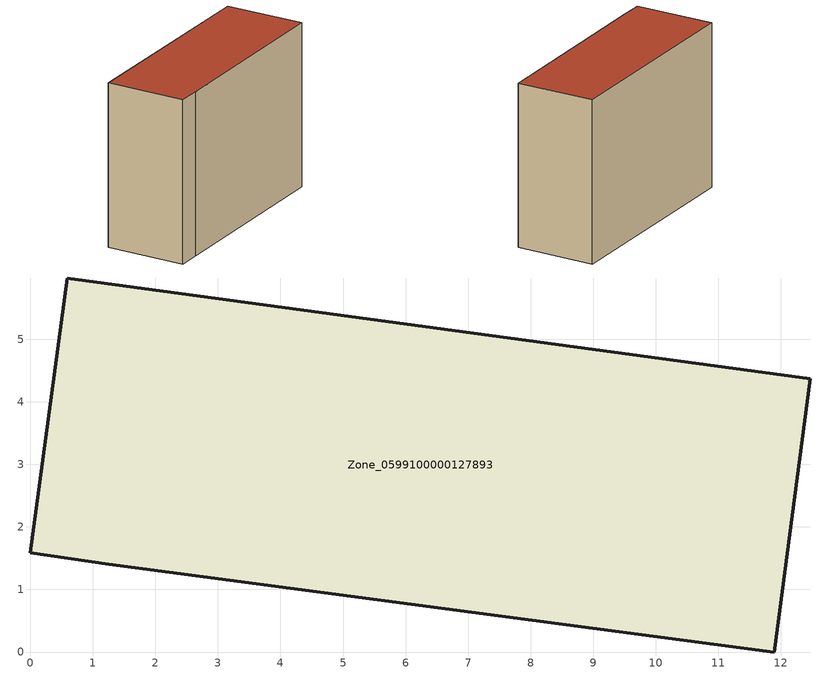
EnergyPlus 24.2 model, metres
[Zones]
Zone_0599100000127893
 floor ground (C_G): 0.59,5.98 12.47,4.37 11.89,0 1.26,1.4 0,1.59 z0
 wall outside (C_F): 12.47,4.37 0.59,5.98 0,1.59 1.26,1.4 11.89,0 12.47,4.37 z0:9.13
 roof outside (C_R): 11.89,0 12.47,4.37 0.59,5.98 0,1.59 1.26,1.4 z9.13
[BUILDING]
Pand.0599100000127893: North Axis=0; Terrain=City; Loads Convergence Tolerance Value=0.04; Temperature Convergence Tolerance Value=0.4; Solar Distribution=FullExterior; Maximum Number of Warmup Days=25; Minimum Number of Warmup Days=1
[Site:Location]
Rotterdam.The.Hague.AP_ZH_NLD Design_Conditions: Latitude=51.96; Longitude=4.45; Time Zone=1; Elevation=-4.5
[SITE:GROUNDTEMPERATURE:BUILDINGSURFACE]
18, 18, 18, 18, 18, 18, 18, 18, 18, 18, 18, 18
[MATERIAL] Thermal Absorptance=0.9; Solar Absorptance=0.7; Visible Absorptance=0.7
Name | Roughness | Thickness | Conductivity | Density | Specific Heat
G.TI.1992-2005 | MediumSmooth | 0.15 | 0.06 | 540 | 1210
F.TI.1992-2005 | Rough | 0.3 | 0.12 | 1920 | 840
R.TI.1992-2005 | MediumRough | 0.2 | 0.08 | 1500 | 1000
[CONSTRUCTION]
C_G: G.TI.1992-2005
C_F: F.TI.1992-2005
C_R: R.TI.1992-2005
[ZONE]
Zone_0599100000127893: Type=1; Multiplier=1; Ceiling Height=Autocalculate; Volume=Autocalculate; Floor Area=autocalculate; Part of Total Floor Area=Yes
[ZONEINFILTRATION:DESIGNFLOWRATE]
Infil_Zone_0599100000127893: Zone or ZoneList or Space or SpaceList=Zone_0599100000127893; Schedule=AlwaysOn; Design Flow Rate Calculation Method=Flow/Area; Flow Rate per Floor Area=0.0015; Constant Term Coefficient=1; Temperature Term Coefficient=0; Velocity Term Coefficient=0; Velocity Squared Term Coefficient=0
[HVACTEMPLATE:ZONE:IDEALLOADSAIRSYSTEM]
Zone_0599100000127893: Maximum Heating Supply Air Temperature=50; Minimum Cooling Supply Air Temperature=13; Maximum Heating Supply Air Humidity Ratio=0.0156; Minimum Cooling Supply Air Humidity Ratio=0.0077; Heating Limit=NoLimit; Cooling Limit=NoLimit; Dehumidification Control Type=ConstantSensibleHeatRatio; Cooling Sensible Heat Ratio=0.7; Dehumidification Setpoint=60; Humidification Control Type=None; Humidification Setpoint=30; Outdoor Air Method=None; Outdoor Air Flow Rate per Person=0.00944; Outdoor Air Flow Rate per Zone Floor Area=0; Outdoor Air Flow Rate per Zone=0; Demand Controlled Ventilation Type=None; Outdoor Air Economizer Type=NoEconomizer; Heat Recovery Type=None; Sensible Heat Recovery Effectiveness=0.7; Latent Heat Recovery Effectiveness=0.65
[ZONECONTROL:THERMOSTAT]
ThermostatControl_Zone_0599100000127893: Zone or ZoneList=Zone_0599100000127893; Control Type Schedule=DualSetpointControlType; Control 1=Thermostat_Zone_0599100000127893; Temperature Difference Between Cutout And Setpoint=0
[THERMOSTATSETPOINT:DUALSETPOINT]
Thermostat_Zone_0599100000127893: Heating Setpoint Temperature Schedule=HeatingSetpoint_Zone_0599100000127893; Cooling Setpoint Temperature Schedule=CoolingSetpoint_Zone_0599100000127893
[SCHEDULE:COMPACT]
HeatingSetpoint_Zone_0599100000127893: Through: 12/31, For: AllDays, Until: 24:00, 21
CoolingSetpoint_Zone_0599100000127893: Through: 12/31, For: AllDays, Until: 24:00, 24
DualSetpointControlType: Through: 12/31, For: AllDays, Until: 24:00, 4
AlwaysOn: Through: 12/31, For: AllDays, Until: 24:00, 1
